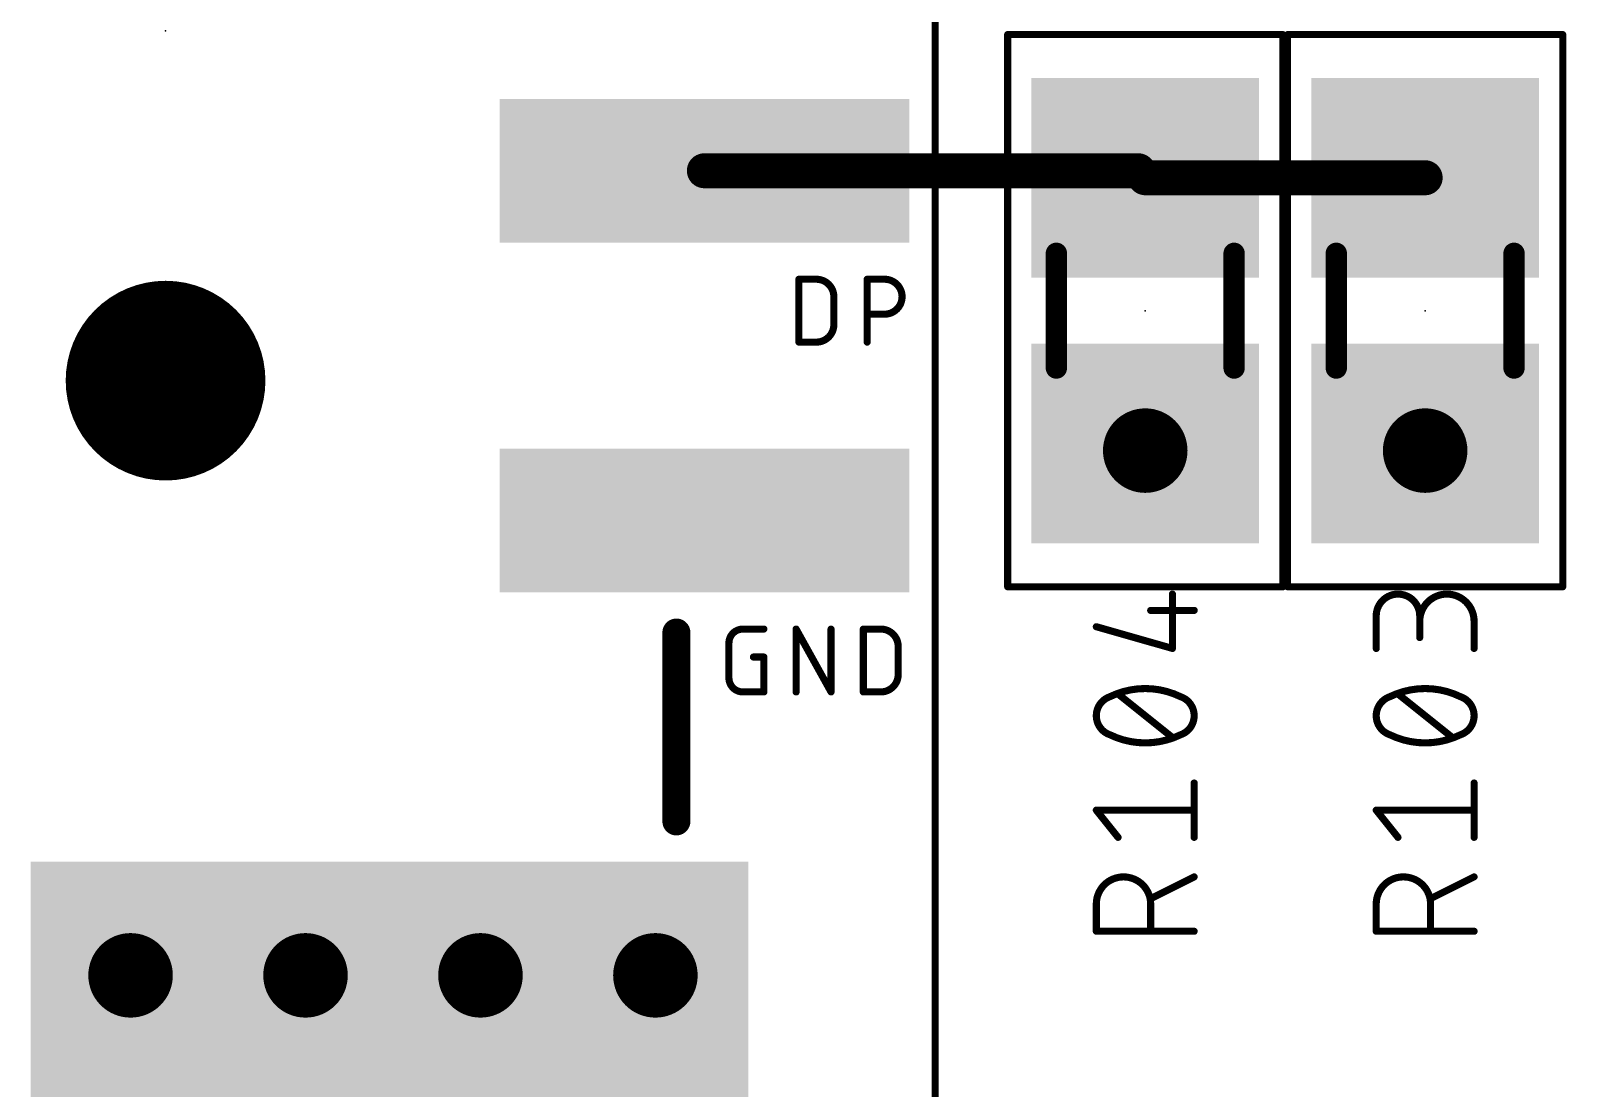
# Model space of a CAD drawing. Extents: x -59.9 to -20.9, y 122.9 to 183.1.
# Drawn here: x -48.96 to -37.99, y 162.44 to 170 of the extents above; entities that cross this region are included whole.
import ezdxf

# ---------------------------------------------------------------- set-up
doc = ezdxf.new("R2010")
doc.units = 0
for name, color, linetype in [('1', 12, 'CONTINUOUS'), ('18', 110, 'CONTINUOUS'), ('20', 31, 'CONTINUOUS'), ('21', 253, 'CONTINUOUS'), ('23', 53, 'CONTINUOUS'), ('25', 253, 'CONTINUOUS'), ('29', 253, 'CONTINUOUS'), ('39', 12, 'CONTINUOUS'), ('51', 253, 'CONTINUOUS')]:
    doc.layers.add(name, color=color, linetype=linetype)

# ---------------------------------------------------------------- blocks, each defined once
blk = doc.blocks.new('RECT')
blk.add_solid([(-0.5, -0.5), (0.5, -0.5), (-0.5, 0.5), (0.5, 0.5)])
blk = doc.blocks.new('ROUNDV')
at = {"const_width": 0.5}
blk.add_lwpolyline([(0, -0.25, 1), (0, 0.25, 1), (0, -0.25)], format="xyb", dxfattribs=at)

msp = doc.modelspace()

# ---------------------------------------------------------------- linework, layer by layer
at = {"layer": '1', "const_width": 0.25}
for points in [[(-44.15, 169), (-41.05, 169)], [(-41.05, 169), (-41, 168.95)], [(-39, 168.95), (-41, 168.95)], [(-39, 167.05), (-39, 167)]]:
    msp.add_lwpolyline(points, dxfattribs=at)
at = {"layer": '1', "const_width": 0.125}
for points in [[(-44.15, 169.0625, 1), (-44.15, 168.9375)], [(-41.0058, 169.0442, 1), (-41.0942, 168.9558)], [(-41.05, 168.9375, 1), (-41.05, 169.0625)], [(-41, 169.0125, 1), (-41, 168.8875)], [(-41.0442, 168.9058, 1), (-40.9558, 168.9942)], [(-39, 168.8875, 1), (-39, 169.0125)], [(-38.9375, 167.05, 1), (-39.0625, 167.05)], [(-39.0625, 167, 1), (-38.9375, 167)]]:
    msp.add_lwpolyline(points, format="xyb", dxfattribs=at)
at = {"layer": '20'}
msp.add_circle((-48, 167.5), 0.65, dxfattribs=at)
at = {"layer": '21'}
for points, const_width in [([(-43.4746, 167.7754), (-43.4746, 168.2246)], 0.0508), ([(-43.4746, 168.2246), (-43.3498, 168.2246)], 0.0508), ([(-42.987, 167.7754), (-42.987, 168.2246)], 0.0508), ([(-42.987, 168.2246), (-42.8623, 168.2246)], 0.0508), ([(-43.225, 168.0998), (-43.225, 167.9002)], 0.0508), ([(-42.8623, 167.975), (-42.987, 167.975)], 0.0508), ([(-43.3498, 167.7754), (-43.4746, 167.7754)], 0.0508), ([(-44.35, 165.7), (-44.35, 164.35)], 0.2), ([(-43.8748, 165.7246), (-43.725, 165.7246)], 0.0508), ([(-43.4946, 165.2754), (-43.4946, 165.7246)], 0.0508), ([(-43.4946, 165.7246), (-43.245, 165.2754)], 0.0508), ([(-43.245, 165.2754), (-43.245, 165.7246)], 0.0508), ([(-43.0146, 165.2754), (-43.0146, 165.7246)], 0.0508), ([(-43.0146, 165.7246), (-42.8898, 165.7246)], 0.0508), ([(-43.9746, 165.3752), (-43.9746, 165.6248)], 0.0508), ([(-42.7651, 165.5998), (-42.7651, 165.4002)], 0.0508), ([(-43.7999, 165.525), (-43.725, 165.525)], 0.0508), ([(-43.725, 165.525), (-43.725, 165.2754)], 0.0508), ([(-43.725, 165.2754), (-43.8748, 165.2754)], 0.0508), ([(-42.8898, 165.2754), (-43.0146, 165.2754)], 0.0508)]:
    msp.add_lwpolyline(points, dxfattribs=dict(at, const_width=const_width))
for points, const_width in [([(-43.4619, 168.2246, 1), (-43.4873, 168.2246)], 0.0254), ([(-43.4746, 168.2373, 1), (-43.4746, 168.2119)], 0.0254), ([(-43.225, 168.0998, 0.4142), (-43.3498, 168.2246)], 0.0508), ([(-43.3498, 168.2373, 1), (-43.3498, 168.2119)], 0.0254), ([(-43.3498, 168.2119, 1), (-43.3498, 168.2373)], 0.0254), ([(-42.9743, 168.2246, 1), (-42.9997, 168.2246)], 0.0254), ([(-42.987, 168.2373, 1), (-42.987, 168.2119)], 0.0254), ([(-42.8623, 167.975, 1), (-42.8623, 168.2246)], 0.0508), ([(-42.8623, 168.2373, 1), (-42.8623, 168.2119)], 0.0254), ([(-42.8623, 168.2119, 1), (-42.8623, 168.2373)], 0.0254), ([(-43.2123, 168.0998, 1), (-43.2377, 168.0998)], 0.0254), ([(-43.2377, 168.0998, 1), (-43.2123, 168.0998)], 0.0254), ([(-42.987, 167.9877, 1), (-42.987, 167.9623)], 0.0254), ([(-42.8623, 167.9877, 1), (-42.8623, 167.9623)], 0.0254), ([(-42.8623, 167.9623, 1), (-42.8623, 167.9877)], 0.0254), ([(-43.3498, 167.7754, 0.4142), (-43.225, 167.9002)], 0.0508), ([(-43.2123, 167.9002, 1), (-43.2377, 167.9002)], 0.0254), ([(-43.2377, 167.9002, 1), (-43.2123, 167.9002)], 0.0254), ([(-43.4746, 167.7881, 1), (-43.4746, 167.7627)], 0.0254), ([(-43.4873, 167.7754, 1), (-43.4619, 167.7754)], 0.0254), ([(-43.3498, 167.7881, 1), (-43.3498, 167.7627)], 0.0254), ([(-43.3498, 167.7627, 1), (-43.3498, 167.7881)], 0.0254), ([(-42.9997, 167.7754, 1), (-42.9743, 167.7754)], 0.0254), ([(-44.3, 165.7, 1), (-44.4, 165.7)], 0.1), ([(-43.8748, 165.7246, 0.4142), (-43.9746, 165.6248)], 0.0508), ([(-43.8748, 165.7373, 1), (-43.8748, 165.7119)], 0.0254), ([(-43.8748, 165.7119, 1), (-43.8748, 165.7373)], 0.0254), ([(-43.725, 165.7119, 1), (-43.725, 165.7373)], 0.0254), ([(-43.4819, 165.7246, 1), (-43.5073, 165.7246)], 0.0254), ([(-43.4835, 165.7308, 1), (-43.5057, 165.7184)], 0.0254), ([(-43.2323, 165.7246, 1), (-43.2578, 165.7246)], 0.0254), ([(-43.0019, 165.7246, 1), (-43.0273, 165.7246)], 0.0254), ([(-43.0146, 165.7373, 1), (-43.0146, 165.7119)], 0.0254), ([(-42.7651, 165.5998, 0.4142), (-42.8898, 165.7246)], 0.0508), ([(-42.8898, 165.7373, 1), (-42.8898, 165.7119)], 0.0254), ([(-42.8898, 165.7119, 1), (-42.8898, 165.7373)], 0.0254), ([(-43.9619, 165.6248, 1), (-43.9873, 165.6248)], 0.0254), ([(-43.9873, 165.6248, 1), (-43.9619, 165.6248)], 0.0254), ([(-42.7524, 165.5998, 1), (-42.7778, 165.5998)], 0.0254), ([(-42.7777, 165.5998, 1), (-42.7524, 165.5998)], 0.0254), ([(-43.7999, 165.5377, 1), (-43.7999, 165.5123)], 0.0254), ([(-43.7123, 165.525, 1), (-43.7377, 165.525)], 0.0254), ([(-43.725, 165.5123, 1), (-43.725, 165.5377)], 0.0254), ([(-43.9746, 165.3752, 0.4142), (-43.8748, 165.2754)], 0.0508), ([(-43.9619, 165.3752, 1), (-43.9873, 165.3752)], 0.0254), ([(-43.9873, 165.3752, 1), (-43.9619, 165.3752)], 0.0254), ([(-42.8898, 165.2754, 0.4142), (-42.7651, 165.4002)], 0.0508), ([(-42.7524, 165.4002, 1), (-42.7778, 165.4002)], 0.0254), ([(-42.7778, 165.4002, 1), (-42.7524, 165.4002)], 0.0254), ([(-43.8748, 165.2881, 1), (-43.8748, 165.2627)], 0.0254), ([(-43.8748, 165.2627, 1), (-43.8748, 165.2881)], 0.0254), ([(-43.7377, 165.2754, 1), (-43.7123, 165.2754)], 0.0254), ([(-43.725, 165.2627, 1), (-43.725, 165.2881)], 0.0254), ([(-43.5073, 165.2754, 1), (-43.4819, 165.2754)], 0.0254), ([(-43.2578, 165.2754, 1), (-43.2323, 165.2754)], 0.0254), ([(-43.2562, 165.2692, 1), (-43.2339, 165.2816)], 0.0254), ([(-43.0146, 165.2881, 1), (-43.0146, 165.2627)], 0.0254), ([(-43.0273, 165.2754, 1), (-43.0019, 165.2754)], 0.0254), ([(-42.8898, 165.2881, 1), (-42.8898, 165.2627)], 0.0254), ([(-42.8898, 165.2627, 1), (-42.8898, 165.2881)], 0.0254), ([(-44.4, 164.35, 1), (-44.3, 164.35)], 0.1)]:
    msp.add_lwpolyline(points, format="xyb", dxfattribs=dict(at, const_width=const_width))
at = {"layer": '23'}
for p in [(-48, 170), (-41, 168), (-39, 168)]:
    msp.add_point(p, dxfattribs=at)
at = {"layer": '25', "const_width": 0.0508}
for points in [[(-40.8058, 165.5862), (-40.8058, 165.9746)], [(-40.9612, 165.8581), (-40.6504, 165.8581)], [(-39.3496, 165.5862), (-39.3496, 165.8192)], [(-39.0388, 165.8192), (-39.0388, 165.6638)], [(-38.6504, 165.5862), (-38.6504, 165.7804)], [(-41.3496, 165.7415), (-40.8058, 165.5862)], [(-40.8058, 164.95), (-41.1942, 165.2608)], [(-38.8058, 164.95), (-39.1942, 165.2608)], [(-40.6504, 164.2362), (-40.6504, 164.6246)], [(-38.6504, 164.2362), (-38.6504, 164.6246)], [(-41.1942, 164.2362), (-41.3496, 164.4304)], [(-41.3496, 164.4304), (-40.6504, 164.4304)], [(-39.1942, 164.2362), (-39.3496, 164.4304)], [(-39.3496, 164.4304), (-38.6504, 164.4304)], [(-40.6504, 163.9536), (-40.9612, 163.7982)], [(-38.6504, 163.9536), (-38.9612, 163.7982)], [(-41.3496, 163.5652), (-41.3496, 163.7594)], [(-40.9612, 163.7594), (-40.9612, 163.5652)], [(-39.3496, 163.5652), (-39.3496, 163.7594)], [(-38.9612, 163.7594), (-38.9612, 163.5652)], [(-40.6504, 163.5652), (-41.3496, 163.5652)], [(-38.6504, 163.5652), (-39.3496, 163.5652)]]:
    msp.add_lwpolyline(points, dxfattribs=at)
at = {"layer": '25'}
for points, const_width in [([(-40.7931, 165.9746, 1), (-40.8185, 165.9746)], 0.0254), ([(-39.0388, 165.8192, 1), (-39.3496, 165.8192)], 0.0508), ([(-38.6504, 165.7804, 1), (-39.0388, 165.7804)], 0.0508), ([(-40.9612, 165.8708, 1), (-40.9612, 165.8454)], 0.0254), ([(-40.6504, 165.8454, 1), (-40.6504, 165.8708)], 0.0254), ([(-39.3369, 165.8192, 1), (-39.3623, 165.8192)], 0.0254), ([(-39.3623, 165.8192, 1), (-39.3369, 165.8192)], 0.0254), ([(-39.0261, 165.8192, 1), (-39.0515, 165.8192)], 0.0254), ([(-39.0515, 165.8192, 1), (-39.0261, 165.8192)], 0.0254), ([(-39.0515, 165.7804, 1), (-39.0261, 165.7804)], 0.0254), ([(-38.6377, 165.7804, 1), (-38.6631, 165.7804)], 0.0254), ([(-38.6631, 165.7804, 1), (-38.6377, 165.7804)], 0.0254), ([(-41.3461, 165.7537, 1), (-41.3531, 165.7293)], 0.0254), ([(-39.0515, 165.6638, 1), (-39.0261, 165.6638)], 0.0254), ([(-40.8185, 165.5862, 1), (-40.7931, 165.5862)], 0.0254), ([(-40.8093, 165.5739, 1), (-40.8023, 165.5984)], 0.0254), ([(-39.3623, 165.5862, 1), (-39.3369, 165.5862)], 0.0254), ([(-38.6631, 165.5862, 1), (-38.6377, 165.5862)], 0.0254), ([(-41.2525, 165.2413, 0.3205), (-41.3496, 165.1054)], 0.0508), ([(-41, 165.2996, 0.1139), (-41.2525, 165.2413)], 0.0508), ([(-41.2581, 165.2527, 1), (-41.2469, 165.2299)], 0.0254), ([(-41.2484, 165.2293, 1), (-41.2566, 165.2533)], 0.0254), ([(-41.1863, 165.2707, 1), (-41.2022, 165.2508)], 0.0254), ([(-40.7475, 165.2413, 0.1139), (-41, 165.2996)], 0.0508), ([(-41, 165.3123, 1), (-41, 165.2869)], 0.0254), ([(-41, 165.2869, 1), (-41, 165.3123)], 0.0254), ([(-40.6504, 165.1054, 0.3205), (-40.7475, 165.2413)], 0.0508), ([(-40.7434, 165.2533, 1), (-40.7516, 165.2293)], 0.0254), ([(-40.7531, 165.2299, 1), (-40.7419, 165.2527)], 0.0254), ([(-39.2525, 165.2413, 0.3205), (-39.3496, 165.1054)], 0.0508), ([(-39, 165.2996, 0.1139), (-39.2525, 165.2413)], 0.0508), ([(-39.2581, 165.2527, 1), (-39.2469, 165.2299)], 0.0254), ([(-39.2484, 165.2293, 1), (-39.2566, 165.2533)], 0.0254), ([(-39.1863, 165.2707, 1), (-39.2022, 165.2508)], 0.0254), ([(-38.7475, 165.2413, 0.1139), (-39, 165.2996)], 0.0508), ([(-39, 165.3123, 1), (-39, 165.2869)], 0.0254), ([(-39, 165.2869, 1), (-39, 165.3123)], 0.0254), ([(-38.6504, 165.1054, 0.3205), (-38.7475, 165.2413)], 0.0508), ([(-38.7434, 165.2533, 1), (-38.7516, 165.2293)], 0.0254), ([(-38.7531, 165.2299, 1), (-38.7419, 165.2527)], 0.0254), ([(-41.3496, 165.1054, 0.3205), (-41.2525, 164.9694)], 0.0508), ([(-41.3369, 165.1054, 1), (-41.3623, 165.1054)], 0.0254), ([(-40.7475, 164.9694, 0.3205), (-40.6504, 165.1054)], 0.0508), ([(-40.6377, 165.1054, 1), (-40.6631, 165.1054)], 0.0254), ([(-39.3496, 165.1054, 0.3205), (-39.2525, 164.9694)], 0.0508), ([(-39.3369, 165.1054, 1), (-39.3623, 165.1054)], 0.0254), ([(-38.7475, 164.9694, 0.3205), (-38.6504, 165.1054)], 0.0508), ([(-38.6377, 165.1054, 1), (-38.6631, 165.1054)], 0.0254), ([(-41.3623, 165.1054, 1), (-41.3369, 165.1054)], 0.0254), ([(-40.6631, 165.1054, 1), (-40.6377, 165.1054)], 0.0254), ([(-39.3623, 165.1054, 1), (-39.3369, 165.1054)], 0.0254), ([(-38.6631, 165.1054, 1), (-38.6377, 165.1054)], 0.0254), ([(-41.2525, 164.9694, 0.1139), (-41, 164.9112)], 0.0508), ([(-41.2469, 164.9808, 1), (-41.2581, 164.958)], 0.0254), ([(-41.2566, 164.9574, 1), (-41.2484, 164.9814)], 0.0254), ([(-41, 164.9112, 0.1139), (-40.7475, 164.9694)], 0.0508), ([(-41, 164.9239, 1), (-41, 164.8985)], 0.0254), ([(-41, 164.8985, 1), (-41, 164.9239)], 0.0254), ([(-40.8137, 164.9401, 1), (-40.7978, 164.9599)], 0.0254), ([(-40.7516, 164.9814, 1), (-40.7434, 164.9574)], 0.0254), ([(-40.7419, 164.958, 1), (-40.7531, 164.9808)], 0.0254), ([(-39.2525, 164.9694, 0.1139), (-39, 164.9112)], 0.0508), ([(-39.2469, 164.9808, 1), (-39.2581, 164.958)], 0.0254), ([(-39.2566, 164.9574, 1), (-39.2484, 164.9814)], 0.0254), ([(-39, 164.9112, 0.1139), (-38.7475, 164.9694)], 0.0508), ([(-39, 164.9239, 1), (-39, 164.8985)], 0.0254), ([(-39, 164.8985, 1), (-39, 164.9239)], 0.0254), ([(-38.8137, 164.9401, 1), (-38.7978, 164.9599)], 0.0254), ([(-38.7516, 164.9814, 1), (-38.7434, 164.9574)], 0.0254), ([(-38.7419, 164.958, 1), (-38.7531, 164.9808)], 0.0254), ([(-40.6377, 164.6246, 1), (-40.6631, 164.6246)], 0.0254), ([(-38.6377, 164.6246, 1), (-38.6631, 164.6246)], 0.0254), ([(-41.3496, 164.4431, 1), (-41.3496, 164.4177)], 0.0254), ([(-41.3397, 164.4383, 1), (-41.3595, 164.4224)], 0.0254), ([(-40.6504, 164.4177, 1), (-40.6504, 164.4431)], 0.0254), ([(-39.3496, 164.4431, 1), (-39.3496, 164.4177)], 0.0254), ([(-39.3397, 164.4383, 1), (-39.3595, 164.4224)], 0.0254), ([(-38.6504, 164.4177, 1), (-38.6504, 164.4431)], 0.0254), ([(-41.2041, 164.2282, 1), (-41.1843, 164.2441)], 0.0254), ([(-39.2041, 164.2282, 1), (-39.1843, 164.2441)], 0.0254), ([(-40.6631, 164.2362, 1), (-40.6377, 164.2362)], 0.0254), ([(-38.6631, 164.2362, 1), (-38.6377, 164.2362)], 0.0254), ([(-40.9612, 163.7594, 1), (-41.3496, 163.7594)], 0.0508), ([(-40.6447, 163.9423, 1), (-40.6561, 163.965)], 0.0254), ([(-38.9612, 163.7594, 1), (-39.3496, 163.7594)], 0.0508), ([(-38.6447, 163.9423, 1), (-38.6561, 163.965)], 0.0254), ([(-40.9668, 163.8096, 1), (-40.9555, 163.7869)], 0.0254), ([(-38.9668, 163.8096, 1), (-38.9555, 163.7869)], 0.0254), ([(-41.3369, 163.7594, 1), (-41.3623, 163.7594)], 0.0254), ([(-41.3623, 163.7594, 1), (-41.3369, 163.7594)], 0.0254), ([(-40.9485, 163.7594, 1), (-40.9739, 163.7594)], 0.0254), ([(-40.9739, 163.7594, 1), (-40.9485, 163.7594)], 0.0254), ([(-39.3369, 163.7594, 1), (-39.3623, 163.7594)], 0.0254), ([(-39.3623, 163.7594, 1), (-39.3369, 163.7594)], 0.0254), ([(-38.9485, 163.7594, 1), (-38.9739, 163.7594)], 0.0254), ([(-38.9739, 163.7594, 1), (-38.9485, 163.7594)], 0.0254), ([(-41.3496, 163.5779, 1), (-41.3496, 163.5525)], 0.0254), ([(-41.3623, 163.5652, 1), (-41.3369, 163.5652)], 0.0254), ([(-40.9739, 163.5652, 1), (-40.9485, 163.5652)], 0.0254), ([(-40.6504, 163.5525, 1), (-40.6504, 163.5779)], 0.0254), ([(-39.3496, 163.5779, 1), (-39.3496, 163.5525)], 0.0254), ([(-39.3623, 163.5652, 1), (-39.3369, 163.5652)], 0.0254), ([(-38.9739, 163.5652, 1), (-38.9485, 163.5652)], 0.0254), ([(-38.6504, 163.5525, 1), (-38.6504, 163.5779)], 0.0254)]:
    msp.add_lwpolyline(points, format="xyb", dxfattribs=dict(at, const_width=const_width))
at = {"layer": '29', "const_width": 0.7135}
msp.add_lwpolyline([(-48, 167.1432, 1), (-48, 167.8568, 1), (-48, 167.1432)], format="xyb", dxfattribs=at)
at = {"layer": '39'}
for points, const_width in [([(-42.5, 178.75), (-42.5, 161.25)], 0.05), ([(-41.983, 166.027), (-41.983, 169.973)], 0.0508), ([(-41.983, 169.973), (-40.017, 169.973)], 0.0508), ([(-40.017, 169.973), (-40.017, 166.027)], 0.0508), ([(-39.983, 166.027), (-39.983, 169.973)], 0.0508), ([(-39.983, 169.973), (-38.017, 169.973)], 0.0508), ([(-38.017, 169.973), (-38.017, 166.027)], 0.0508), ([(-40.017, 166.027), (-41.983, 166.027)], 0.0508), ([(-38.017, 166.027), (-39.983, 166.027)], 0.0508)]:
    msp.add_lwpolyline(points, dxfattribs=dict(at, const_width=const_width))
at = {"layer": '39', "const_width": 0.0254}
for points in [[(-41.9703, 169.973, 1), (-41.9957, 169.973)], [(-41.983, 169.9857, 1), (-41.983, 169.9603)], [(-40.0043, 169.973, 1), (-40.0297, 169.973)], [(-40.017, 169.9603, 1), (-40.017, 169.9857)], [(-39.9703, 169.973, 1), (-39.9957, 169.973)], [(-39.983, 169.9857, 1), (-39.983, 169.9603)], [(-38.0043, 169.973, 1), (-38.0297, 169.973)], [(-38.017, 169.9603, 1), (-38.017, 169.9857)], [(-41.983, 166.0397, 1), (-41.983, 166.0143)], [(-41.9957, 166.027, 1), (-41.9703, 166.027)], [(-40.0297, 166.027, 1), (-40.0043, 166.027)], [(-40.017, 166.0143, 1), (-40.017, 166.0397)], [(-39.983, 166.0397, 1), (-39.983, 166.0143)], [(-39.9957, 166.027, 1), (-39.9703, 166.027)], [(-38.0297, 166.027, 1), (-38.0043, 166.027)], [(-38.017, 166.0143, 1), (-38.017, 166.0397)]]:
    msp.add_lwpolyline(points, format="xyb", dxfattribs=at)
at = {"layer": '51', "const_width": 0.1524}
for points in [[(-41.635, 167.59), (-41.635, 168.41)], [(-40.365, 167.59), (-40.365, 168.41)], [(-39.635, 168.41), (-39.635, 167.59)], [(-38.365, 168.41), (-38.365, 167.59)]]:
    msp.add_lwpolyline(points, dxfattribs=at)
at = {"layer": '51', "const_width": 0.0762}
for points in [[(-41.5969, 168.41, 1), (-41.6731, 168.41)], [(-40.3269, 168.41, 1), (-40.4031, 168.41)], [(-39.5969, 168.41, 1), (-39.6731, 168.41)], [(-38.3269, 168.41, 1), (-38.4031, 168.41)], [(-41.6731, 167.59, 1), (-41.5969, 167.59)], [(-40.4031, 167.59, 1), (-40.3269, 167.59)], [(-39.6731, 167.59, 1), (-39.5969, 167.59)], [(-38.4031, 167.59, 1), (-38.3269, 167.59)]]:
    msp.add_lwpolyline(points, format="xyb", dxfattribs=at)

# ---------------------------------------------------------------- block references
at = {"layer": '1'}
for p, xscale, yscale, rotation in [((-41, 168.95), 1.3, 1.5, 90), ((-39, 168.95), 1.3, 1.5, 270), ((-44.15, 169), 0.9, 2.8, 270), ((-41, 167.05), 1.3, 1.5, 90), ((-39, 167.05), 1.3, 1.5, 270), ((-44.15, 166.5), 0.9, 2.8, 270), ((-46.4, 162.75), 2.5, 5, 270)]:
    msp.add_blockref('RECT', p, dxfattribs=dict(at, xscale=xscale, yscale=yscale, rotation=rotation))
at = {"layer": '18', "xscale": 0.604, "yscale": 0.604}
for p in [(-41, 167), (-41, 167), (-39, 167), (-39, 167), (-48.25, 163.25), (-48.25, 163.25), (-47, 163.25), (-47, 163.25), (-45.75, 163.25), (-45.75, 163.25), (-44.5, 163.25), (-44.5, 163.25)]:
    msp.add_blockref('ROUNDV', p, dxfattribs=at)
at = {"layer": '29'}
for p, xscale, yscale, rotation in [((-41, 168.95), 1.427, 1.627, 90), ((-39, 168.95), 1.427, 1.627, 270), ((-44.15, 169), 1.027, 2.927, 270), ((-41, 167.05), 1.427, 1.627, 90), ((-39, 167.05), 1.427, 1.627, 270), ((-44.15, 166.5), 1.027, 2.927, 270), ((-46.4, 162.75), 2.627, 5.127, 270)]:
    msp.add_blockref('RECT', p, dxfattribs=dict(at, xscale=xscale, yscale=yscale, rotation=rotation))
at = {"layer": '51', "xscale": 0.65, "yscale": 1.4}
for p, rotation in [((-41.0015, 168.7314), 90), ((-38.9985, 168.7418), 270), ((-41.0015, 167.2582), 90), ((-38.9985, 167.2686), 270)]:
    msp.add_blockref('RECT', p, dxfattribs=dict(at, rotation=rotation))

doc.saveas('drawing.dxf')
